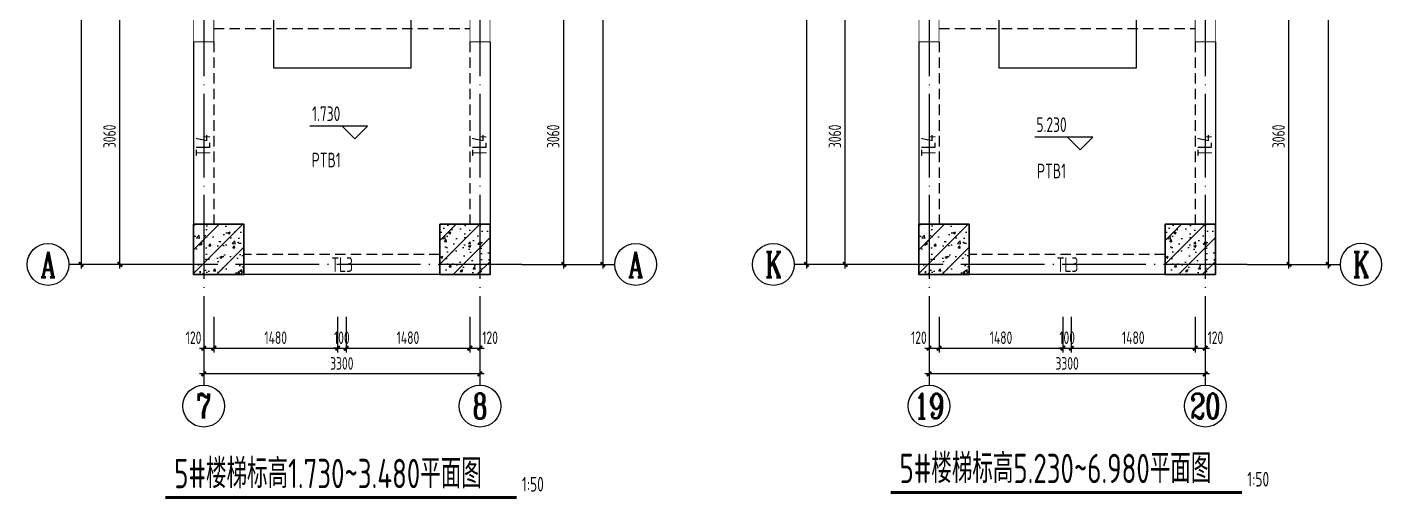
# Model space of a CAD drawing. Extents: x 56246 to 893198, y -950445 to -423535.
# Drawn here: x 442714 to 458898, y -476331 to -470696 of the extents above; entities that cross this region are included whole.
import ezdxf
from ezdxf.enums import TextEntityAlignment as Align

# ---------------------------------------------------------------- set-up
doc = ezdxf.new("R2010")
doc.units = 0
doc.header["$LTSCALE"] = 500
for name, pattern in [('CONTINOUS', [0]), ('DOTE', [2.42, 2, -0.2, 0.02, -0.2]), ('HIDDEN', [0.375, 0.25, -0.125])]:
    doc.linetypes.add(name, pattern=pattern)
for name, color, linetype, lineweight in [('0S-板-上层柱线', 6, 'Continuous', 18), ('0S-柱-线', 50, 'Continuous', 30), ('0S-梁-不可见', 4, 'HIDDEN', 18), ('0S-梁-线', 5, 'Continuous', 18), ('0S-楼梯-文字', 4, 'Continuous', 20), ('0S-轴线', 1, 'DOTE', 13), ('0S-轴线尺寸', 6, 'CONTINOUS', 18), ('0S-轴线编号', 6, 'CONTINOUS', 18), ('上层柱线', 6, 'Continuous', 18)]:
    doc.layers.add(name, color=color, linetype=linetype, lineweight=lineweight)
doc.layers.add('PUB_DIM', color=3, linetype='Continuous')
doc.styles.add('TSSD_Axis', font='complex.shx', dxfattribs={"width": 0.7, "bigfont": 'hztxt.shx'})
doc.styles.add('TSSD_DIMENSION', font='tssdeng.shx', dxfattribs={"width": 0.7, "bigfont": 'Hztxt.shx'})
doc.styles.add('TSSD_Rein', font='Tssdeng.shx', dxfattribs={"width": 0.7, "bigfont": 'hztxt.shx'})
doc.dimstyles.new('TSSD_50_50', dxfattribs={"dimtxt": 150, "dimasz": 50, "dimexe": 50, "dimexo": 125, "dimgap": 50, "dimtad": 1, "dimdec": 0, "dimzin": 0, "dimdsep": 46, "dimtxsty": 'TSSD_DIMENSION', "dimblk": 'ARCHTICK', "dimblk1": 'ARCHTICK', "dimblk2": 'ARCHTICK', "dimcen": 0, "dimdle": 50, "dimclrt": 7, "dimadec": 0, "dimazin": 0, "dimtfac": 1, "dimtdec": 0, "dimtix": 1, "dimtmove": 2, "dimatfit": 3, "dimfxl": 1, "dimtolj": 1, "dimtzin": 0, "dimarcsym": 0})
pattern_1 = [(45, (-4716.75, -22206.57), (-141.421356, 141.421356), []), (50, (-4716.75, -22206.57), (286.90407, -25.10085), [30, -330]), (355, (-4716.75, -22206.57), (-55.50053, 300.87685), [24, -264]), (100.4514, (-4692.84, -22208.66), (231.40375, 275.77582), [25.49608, -280.45684]), (46.1842, (-4716.75, -22126.57), (426.89642, -66.2076), [45, -495]), (96.6356, (-4681.18, -22132.1), (373.86508, 389.64715), [38.24412, -420.6852]), (351.1842, (-4716.75, -22126.57), (373.86478, 389.64744), [36, -396]), (21, (-4676.75, -22146.57), (238.76282, -161.04756), [30, -330]), (326, (-4676.75, -22146.57), (97.32613, 290.06002), [24, -264]), (71.4514, (-4656.86, -22159.99), (336.08905, 129.0122), [25.49608, -280.45684]), (37.5, (-4716.75, -22206.57), (4.863942, 133.157542), [2, -260.8, 2, -268, 2, -265]), (7.5, (-4716.75, -22206.57), (105.227815, 157.764685), [2, -152.8, 2, -254.8, 2, -101]), (327.5, (-4805.95, -22206.57), (213.528974, -9.021949), [2, -100, 2, -312, 2, -414]), (317.5, (-4845.95, -22206.57), (233.27447, 40.041993), [2, -130, 2, -207.2, 2, -294])]
pattern_2 = [(45, (3947.27, -22206.57), (-141.421356, 141.421356), []), (50, (3947.27, -22206.57), (286.90407, -25.10085), [30, -330]), (355, (3947.27, -22206.57), (-55.50053, 300.87685), [24, -264]), (100.4514, (3971.18, -22208.66), (231.40375, 275.77582), [25.49608, -280.45684]), (46.1842, (3947.27, -22126.57), (426.89642, -66.2076), [45, -495]), (96.6356, (3982.84, -22132.1), (373.86508, 389.64715), [38.24412, -420.6852]), (351.1842, (3947.27, -22126.57), (373.86478, 389.64744), [36, -396]), (21, (3987.27, -22146.57), (238.76282, -161.04756), [30, -330]), (326, (3987.27, -22146.57), (97.32613, 290.06002), [24, -264]), (71.4514, (4007.16, -22159.99), (336.08905, 129.0122), [25.49608, -280.45684]), (37.5, (3947.27, -22206.57), (4.863942, 133.157542), [2, -260.8, 2, -268, 2, -265]), (7.5, (3947.27, -22206.57), (105.227815, 157.764685), [2, -152.8, 2, -254.8, 2, -101]), (327.5, (3858.07, -22206.57), (213.528974, -9.021949), [2, -100, 2, -312, 2, -414]), (317.5, (3818.07, -22206.57), (233.27447, 40.041993), [2, -130, 2, -207.2, 2, -294])]

# ---------------------------------------------------------------- blocks, each defined once
blk = doc.blocks.new('_ArchTick')
at = {"color": 0, "linetype": 'ByBlock', "const_width": 0.5}
blk.add_lwpolyline([(-0.53, -0.53), (0.53, 0.53)], dxfattribs=at)
blk = doc.blocks.new('*D720')
at = {"layer": '0S-轴线尺寸', "color": 0, "lineweight": -2, "transparency": 16777216}
for p, q in [((444824, -474156), (444824, -474888)), ((448124, -474156), (448124, -474888)), ((448174, -474838), (444774, -474838))]:
    blk.add_line(p, q, dxfattribs=at)
at = {"layer": 'Defpoints', "color": 0, "transparency": 16777216}
for p in [(444824, -474031), (448124, -474031), (444824, -474838)]:
    blk.add_point(p, dxfattribs=at)
at = {"layer": '0S-轴线尺寸', "color": 0, "lineweight": -2, "transparency": 16777216, "xscale": 50, "yscale": 50, "zscale": 50, "rotation": 180}
blk.add_blockref('_ArchTick', (444824, -474838), dxfattribs=at)
at = {"layer": '0S-轴线尺寸', "color": 0, "lineweight": -2, "transparency": 16777216, "xscale": 50, "yscale": 50, "zscale": 50}
blk.add_blockref('_ArchTick', (448124, -474838), dxfattribs=at)
at = {"layer": '0S-轴线尺寸', "color": 7, "transparency": 16777216, "insert": (446474, -474713), "char_height": 150, "attachment_point": 5, "style": 'TSSD_DIMENSION'}
blk.add_mtext('\\A1;3300', dxfattribs=at)
blk = doc.blocks.new('*D721')
at = {"layer": '0S-轴线尺寸', "color": 0, "lineweight": -2, "transparency": 16777216}
for p, q in [((444199, -464731), (443309, -464731)), ((443359, -464681), (443359, -473581)), ((444199, -473531), (443309, -473531))]:
    blk.add_line(p, q, dxfattribs=at)
at = {"layer": 'Defpoints', "color": 0, "transparency": 16777216}
for p in [(444324, -464731), (443359, -473531), (444324, -473531)]:
    blk.add_point(p, dxfattribs=at)
at = {"layer": '0S-轴线尺寸', "color": 0, "lineweight": -2, "transparency": 16777216, "xscale": 50, "yscale": 50, "zscale": 50}
for p, rotation in [((443359, -464731), 90), ((443359, -473531), 270)]:
    blk.add_blockref('_ArchTick', p, dxfattribs=dict(at, rotation=rotation))
at = {"layer": '0S-轴线尺寸', "color": 7, "transparency": 16777216, "insert": (443234, -469131), "char_height": 150, "attachment_point": 5, "rotation": 90, "style": 'TSSD_DIMENSION'}
blk.add_mtext('\\A1;8800', dxfattribs=at)
blk = doc.blocks.new('*D722')
at = {"layer": '0S-轴线尺寸', "color": 0, "lineweight": -2, "transparency": 16777216}
for p, q in [((446524, -474156), (446524, -474581)), ((448004, -474156), (448004, -474581)), ((446474, -474531), (448054, -474531))]:
    blk.add_line(p, q, dxfattribs=at)
at = {"layer": 'Defpoints', "color": 0, "transparency": 16777216}
for p in [(446524, -474031), (448004, -474031), (448004, -474531)]:
    blk.add_point(p, dxfattribs=at)
at = {"layer": '0S-轴线尺寸', "color": 0, "lineweight": -2, "transparency": 16777216, "xscale": 50, "yscale": 50, "zscale": 50, "rotation": 180}
blk.add_blockref('_ArchTick', (446524, -474531), dxfattribs=at)
at = {"layer": '0S-轴线尺寸', "color": 0, "lineweight": -2, "transparency": 16777216, "xscale": 50, "yscale": 50, "zscale": 50}
blk.add_blockref('_ArchTick', (448004, -474531), dxfattribs=at)
at = {"layer": '0S-轴线尺寸', "color": 7, "transparency": 16777216, "insert": (447264, -474406), "char_height": 150, "attachment_point": 5, "style": 'TSSD_DIMENSION'}
blk.add_mtext('\\A1;1480', dxfattribs=at)
blk = doc.blocks.new('*D723')
at = {"layer": '0S-轴线尺寸', "color": 0, "lineweight": -2, "transparency": 16777216}
for p, q in [((449124, -473581), (449124, -470421)), ((448749, -470471), (449174, -470471)), ((448749, -473531), (449174, -473531))]:
    blk.add_line(p, q, dxfattribs=at)
at = {"layer": 'Defpoints', "color": 0, "transparency": 16777216}
for p in [(448624, -470471), (449124, -470471), (448624, -473531)]:
    blk.add_point(p, dxfattribs=at)
at = {"layer": '0S-轴线尺寸', "color": 0, "lineweight": -2, "transparency": 16777216, "xscale": 50, "yscale": 50, "zscale": 50}
for p, rotation in [((449124, -470471), 90), ((449124, -473531), 270)]:
    blk.add_blockref('_ArchTick', p, dxfattribs=dict(at, rotation=rotation))
at = {"layer": '0S-轴线尺寸', "color": 7, "transparency": 16777216, "insert": (448999, -472001), "char_height": 150, "attachment_point": 5, "rotation": 90, "style": 'TSSD_DIMENSION'}
blk.add_mtext('\\A1;3060', dxfattribs=at)
blk = doc.blocks.new('*D724')
at = {"layer": '0S-轴线尺寸', "color": 0, "lineweight": -2, "transparency": 16777216}
for p, q in [((448004, -474156), (448004, -474581)), ((448124, -474156), (448124, -474581)), ((447954, -474531), (448174, -474531))]:
    blk.add_line(p, q, dxfattribs=at)
at = {"layer": 'Defpoints', "color": 0, "transparency": 16777216}
for p in [(448004, -474031), (448124, -474031), (448124, -474531)]:
    blk.add_point(p, dxfattribs=at)
at = {"layer": '0S-轴线尺寸', "color": 0, "lineweight": -2, "transparency": 16777216, "xscale": 50, "yscale": 50, "zscale": 50, "rotation": 180}
blk.add_blockref('_ArchTick', (448004, -474531), dxfattribs=at)
at = {"layer": '0S-轴线尺寸', "color": 0, "lineweight": -2, "transparency": 16777216, "xscale": 50, "yscale": 50, "zscale": 50}
blk.add_blockref('_ArchTick', (448124, -474531), dxfattribs=at)
at = {"layer": '0S-轴线尺寸', "color": 7, "transparency": 16777216, "insert": (448245, -474406), "char_height": 150, "attachment_point": 5, "style": 'TSSD_DIMENSION'}
blk.add_mtext('\\A1;120', dxfattribs=at)
blk = doc.blocks.new('*D727')
at = {"layer": '0S-轴线尺寸', "color": 0, "lineweight": -2, "transparency": 16777216}
for p, q in [((443824, -473581), (443824, -470421)), ((444199, -470471), (443774, -470471)), ((444199, -473531), (443774, -473531))]:
    blk.add_line(p, q, dxfattribs=at)
at = {"layer": 'Defpoints', "color": 0, "transparency": 16777216}
for p in [(443824, -470471), (444324, -470471), (444324, -473531)]:
    blk.add_point(p, dxfattribs=at)
at = {"layer": '0S-轴线尺寸', "color": 0, "lineweight": -2, "transparency": 16777216, "xscale": 50, "yscale": 50, "zscale": 50}
for p, rotation in [((443824, -470471), 90), ((443824, -473531), 270)]:
    blk.add_blockref('_ArchTick', p, dxfattribs=dict(at, rotation=rotation))
at = {"layer": '0S-轴线尺寸', "color": 7, "transparency": 16777216, "insert": (443699, -472001), "char_height": 150, "attachment_point": 5, "rotation": 90, "style": 'TSSD_DIMENSION'}
blk.add_mtext('\\A1;3060', dxfattribs=at)
blk = doc.blocks.new('*D728')
at = {"layer": '0S-轴线尺寸', "color": 0, "lineweight": -2, "transparency": 16777216}
for p, q in [((446424, -474156), (446424, -474581)), ((446524, -474156), (446524, -474581)), ((446424, -474531), (446374, -474531)), ((446424, -474531), (446524, -474531)), ((446524, -474531), (446574, -474531))]:
    blk.add_line(p, q, dxfattribs=at)
at = {"layer": 'Defpoints', "color": 0, "transparency": 16777216}
for p in [(446424, -474031), (446524, -474031), (446524, -474531)]:
    blk.add_point(p, dxfattribs=at)
at = {"layer": '0S-轴线尺寸', "color": 0, "lineweight": -2, "transparency": 16777216, "xscale": 50, "yscale": 50, "zscale": 50}
blk.add_blockref('_ArchTick', (446424, -474531), dxfattribs=at)
at = {"layer": '0S-轴线尺寸', "color": 0, "lineweight": -2, "transparency": 16777216, "xscale": 50, "yscale": 50, "zscale": 50, "rotation": 180}
blk.add_blockref('_ArchTick', (446524, -474531), dxfattribs=at)
at = {"layer": '0S-轴线尺寸', "color": 7, "transparency": 16777216, "insert": (446474, -474406), "char_height": 150, "attachment_point": 5, "style": 'TSSD_DIMENSION'}
blk.add_mtext('\\A1;100', dxfattribs=at)
blk = doc.blocks.new('*D729')
at = {"layer": '0S-轴线尺寸', "color": 0, "lineweight": -2, "transparency": 16777216}
for p, q in [((444944, -474156), (444944, -474581)), ((446424, -474156), (446424, -474581)), ((444894, -474531), (446474, -474531))]:
    blk.add_line(p, q, dxfattribs=at)
at = {"layer": 'Defpoints', "color": 0, "transparency": 16777216}
for p in [(444944, -474031), (446424, -474031), (446424, -474531)]:
    blk.add_point(p, dxfattribs=at)
at = {"layer": '0S-轴线尺寸', "color": 0, "lineweight": -2, "transparency": 16777216, "xscale": 50, "yscale": 50, "zscale": 50, "rotation": 180}
blk.add_blockref('_ArchTick', (444944, -474531), dxfattribs=at)
at = {"layer": '0S-轴线尺寸', "color": 0, "lineweight": -2, "transparency": 16777216, "xscale": 50, "yscale": 50, "zscale": 50}
blk.add_blockref('_ArchTick', (446424, -474531), dxfattribs=at)
at = {"layer": '0S-轴线尺寸', "color": 7, "transparency": 16777216, "insert": (445684, -474406), "char_height": 150, "attachment_point": 5, "style": 'TSSD_DIMENSION'}
blk.add_mtext('\\A1;1480', dxfattribs=at)
blk = doc.blocks.new('*D730')
at = {"layer": '0S-轴线尺寸', "color": 0, "lineweight": -2, "transparency": 16777216}
for p, q in [((444824, -474156), (444824, -474581)), ((444944, -474156), (444944, -474581)), ((444774, -474531), (444994, -474531))]:
    blk.add_line(p, q, dxfattribs=at)
at = {"layer": 'Defpoints', "color": 0, "transparency": 16777216}
for p in [(444824, -474031), (444944, -474031), (444944, -474531)]:
    blk.add_point(p, dxfattribs=at)
at = {"layer": '0S-轴线尺寸', "color": 0, "lineweight": -2, "transparency": 16777216, "xscale": 50, "yscale": 50, "zscale": 50, "rotation": 180}
blk.add_blockref('_ArchTick', (444824, -474531), dxfattribs=at)
at = {"layer": '0S-轴线尺寸', "color": 0, "lineweight": -2, "transparency": 16777216, "xscale": 50, "yscale": 50, "zscale": 50}
blk.add_blockref('_ArchTick', (444944, -474531), dxfattribs=at)
at = {"layer": '0S-轴线尺寸', "color": 7, "transparency": 16777216, "insert": (444703, -474406), "char_height": 150, "attachment_point": 5, "style": 'TSSD_DIMENSION'}
blk.add_mtext('\\A1;120', dxfattribs=at)
blk = doc.blocks.new('*D701')
at = {"layer": '0S-轴线尺寸', "color": 0, "lineweight": -2, "transparency": 16777216}
for p, q in [((448749, -464731), (449640, -464731)), ((449590, -464681), (449590, -473581)), ((448749, -473531), (449640, -473531))]:
    blk.add_line(p, q, dxfattribs=at)
at = {"layer": 'Defpoints', "color": 0, "transparency": 16777216}
for p in [(448624, -464731), (448624, -473531), (449590, -473531)]:
    blk.add_point(p, dxfattribs=at)
at = {"layer": '0S-轴线尺寸', "color": 0, "lineweight": -2, "transparency": 16777216, "xscale": 50, "yscale": 50, "zscale": 50}
for p, rotation in [((449590, -464731), 90), ((449590, -473531), 270)]:
    blk.add_blockref('_ArchTick', p, dxfattribs=dict(at, rotation=rotation))
at = {"layer": '0S-轴线尺寸', "color": 7, "transparency": 16777216, "insert": (449465, -469131), "char_height": 150, "attachment_point": 5, "rotation": 90, "style": 'TSSD_DIMENSION'}
blk.add_mtext('\\A1;8800', dxfattribs=at)
blk = doc.blocks.new('*D702')
at = {"layer": '0S-轴线尺寸', "color": 0, "lineweight": -2, "transparency": 16777216}
for p, q in [((453488, -474156), (453488, -474888)), ((456788, -474156), (456788, -474888)), ((456838, -474838), (453438, -474838))]:
    blk.add_line(p, q, dxfattribs=at)
at = {"layer": 'Defpoints', "color": 0, "transparency": 16777216}
for p in [(453488, -474031), (456788, -474031), (453488, -474838)]:
    blk.add_point(p, dxfattribs=at)
at = {"layer": '0S-轴线尺寸', "color": 0, "lineweight": -2, "transparency": 16777216, "xscale": 50, "yscale": 50, "zscale": 50, "rotation": 180}
blk.add_blockref('_ArchTick', (453488, -474838), dxfattribs=at)
at = {"layer": '0S-轴线尺寸', "color": 0, "lineweight": -2, "transparency": 16777216, "xscale": 50, "yscale": 50, "zscale": 50}
blk.add_blockref('_ArchTick', (456788, -474838), dxfattribs=at)
at = {"layer": '0S-轴线尺寸', "color": 7, "transparency": 16777216, "insert": (455138, -474713), "char_height": 150, "attachment_point": 5, "style": 'TSSD_DIMENSION'}
blk.add_mtext('\\A1;3300', dxfattribs=at)
blk = doc.blocks.new('*D703')
at = {"layer": '0S-轴线尺寸', "color": 0, "lineweight": -2, "transparency": 16777216}
for p, q in [((455188, -474156), (455188, -474581)), ((456668, -474156), (456668, -474581)), ((455138, -474531), (456718, -474531))]:
    blk.add_line(p, q, dxfattribs=at)
at = {"layer": 'Defpoints', "color": 0, "transparency": 16777216}
for p in [(455188, -474031), (456668, -474031), (456668, -474531)]:
    blk.add_point(p, dxfattribs=at)
at = {"layer": '0S-轴线尺寸', "color": 0, "lineweight": -2, "transparency": 16777216, "xscale": 50, "yscale": 50, "zscale": 50, "rotation": 180}
blk.add_blockref('_ArchTick', (455188, -474531), dxfattribs=at)
at = {"layer": '0S-轴线尺寸', "color": 0, "lineweight": -2, "transparency": 16777216, "xscale": 50, "yscale": 50, "zscale": 50}
blk.add_blockref('_ArchTick', (456668, -474531), dxfattribs=at)
at = {"layer": '0S-轴线尺寸', "color": 7, "transparency": 16777216, "insert": (455928, -474406), "char_height": 150, "attachment_point": 5, "style": 'TSSD_DIMENSION'}
blk.add_mtext('\\A1;1480', dxfattribs=at)
blk = doc.blocks.new('*D704')
at = {"layer": '0S-轴线尺寸', "color": 0, "lineweight": -2, "transparency": 16777216}
for p, q in [((457788, -473581), (457788, -470421)), ((457413, -470471), (457838, -470471)), ((457413, -473531), (457838, -473531))]:
    blk.add_line(p, q, dxfattribs=at)
at = {"layer": 'Defpoints', "color": 0, "transparency": 16777216}
for p in [(457288, -470471), (457788, -470471), (457288, -473531)]:
    blk.add_point(p, dxfattribs=at)
at = {"layer": '0S-轴线尺寸', "color": 0, "lineweight": -2, "transparency": 16777216, "xscale": 50, "yscale": 50, "zscale": 50}
for p, rotation in [((457788, -470471), 90), ((457788, -473531), 270)]:
    blk.add_blockref('_ArchTick', p, dxfattribs=dict(at, rotation=rotation))
at = {"layer": '0S-轴线尺寸', "color": 7, "transparency": 16777216, "insert": (457663, -472001), "char_height": 150, "attachment_point": 5, "rotation": 90, "style": 'TSSD_DIMENSION'}
blk.add_mtext('\\A1;3060', dxfattribs=at)
blk = doc.blocks.new('*D705')
at = {"layer": '0S-轴线尺寸', "color": 0, "lineweight": -2, "transparency": 16777216}
for p, q in [((456668, -474156), (456668, -474581)), ((456788, -474156), (456788, -474581)), ((456618, -474531), (456838, -474531))]:
    blk.add_line(p, q, dxfattribs=at)
at = {"layer": 'Defpoints', "color": 0, "transparency": 16777216}
for p in [(456668, -474031), (456788, -474031), (456788, -474531)]:
    blk.add_point(p, dxfattribs=at)
at = {"layer": '0S-轴线尺寸', "color": 0, "lineweight": -2, "transparency": 16777216, "xscale": 50, "yscale": 50, "zscale": 50, "rotation": 180}
blk.add_blockref('_ArchTick', (456668, -474531), dxfattribs=at)
at = {"layer": '0S-轴线尺寸', "color": 0, "lineweight": -2, "transparency": 16777216, "xscale": 50, "yscale": 50, "zscale": 50}
blk.add_blockref('_ArchTick', (456788, -474531), dxfattribs=at)
at = {"layer": '0S-轴线尺寸', "color": 7, "transparency": 16777216, "insert": (456909, -474406), "char_height": 150, "attachment_point": 5, "style": 'TSSD_DIMENSION'}
blk.add_mtext('\\A1;120', dxfattribs=at)
blk = doc.blocks.new('*D707')
at = {"layer": '0S-轴线尺寸', "color": 0, "lineweight": -2, "transparency": 16777216}
for p, q in [((455088, -474156), (455088, -474581)), ((455188, -474156), (455188, -474581)), ((455088, -474531), (455038, -474531)), ((455088, -474531), (455188, -474531)), ((455188, -474531), (455238, -474531))]:
    blk.add_line(p, q, dxfattribs=at)
at = {"layer": 'Defpoints', "color": 0, "transparency": 16777216}
for p in [(455088, -474031), (455188, -474031), (455188, -474531)]:
    blk.add_point(p, dxfattribs=at)
at = {"layer": '0S-轴线尺寸', "color": 0, "lineweight": -2, "transparency": 16777216, "xscale": 50, "yscale": 50, "zscale": 50}
blk.add_blockref('_ArchTick', (455088, -474531), dxfattribs=at)
at = {"layer": '0S-轴线尺寸', "color": 0, "lineweight": -2, "transparency": 16777216, "xscale": 50, "yscale": 50, "zscale": 50, "rotation": 180}
blk.add_blockref('_ArchTick', (455188, -474531), dxfattribs=at)
at = {"layer": '0S-轴线尺寸', "color": 7, "transparency": 16777216, "insert": (455138, -474406), "char_height": 150, "attachment_point": 5, "style": 'TSSD_DIMENSION'}
blk.add_mtext('\\A1;100', dxfattribs=at)
blk = doc.blocks.new('*D708')
at = {"layer": '0S-轴线尺寸', "color": 0, "lineweight": -2, "transparency": 16777216}
for p, q in [((453608, -474156), (453608, -474581)), ((455088, -474156), (455088, -474581)), ((453558, -474531), (455138, -474531))]:
    blk.add_line(p, q, dxfattribs=at)
at = {"layer": 'Defpoints', "color": 0, "transparency": 16777216}
for p in [(453608, -474031), (455088, -474031), (455088, -474531)]:
    blk.add_point(p, dxfattribs=at)
at = {"layer": '0S-轴线尺寸', "color": 0, "lineweight": -2, "transparency": 16777216, "xscale": 50, "yscale": 50, "zscale": 50, "rotation": 180}
blk.add_blockref('_ArchTick', (453608, -474531), dxfattribs=at)
at = {"layer": '0S-轴线尺寸', "color": 0, "lineweight": -2, "transparency": 16777216, "xscale": 50, "yscale": 50, "zscale": 50}
blk.add_blockref('_ArchTick', (455088, -474531), dxfattribs=at)
at = {"layer": '0S-轴线尺寸', "color": 7, "transparency": 16777216, "insert": (454348, -474406), "char_height": 150, "attachment_point": 5, "style": 'TSSD_DIMENSION'}
blk.add_mtext('\\A1;1480', dxfattribs=at)
blk = doc.blocks.new('*D709')
at = {"layer": '0S-轴线尺寸', "color": 0, "lineweight": -2, "transparency": 16777216}
for p, q in [((453488, -474156), (453488, -474581)), ((453608, -474156), (453608, -474581)), ((453438, -474531), (453658, -474531))]:
    blk.add_line(p, q, dxfattribs=at)
at = {"layer": 'Defpoints', "color": 0, "transparency": 16777216}
for p in [(453488, -474031), (453608, -474031), (453608, -474531)]:
    blk.add_point(p, dxfattribs=at)
at = {"layer": '0S-轴线尺寸', "color": 0, "lineweight": -2, "transparency": 16777216, "xscale": 50, "yscale": 50, "zscale": 50, "rotation": 180}
blk.add_blockref('_ArchTick', (453488, -474531), dxfattribs=at)
at = {"layer": '0S-轴线尺寸', "color": 0, "lineweight": -2, "transparency": 16777216, "xscale": 50, "yscale": 50, "zscale": 50}
blk.add_blockref('_ArchTick', (453608, -474531), dxfattribs=at)
at = {"layer": '0S-轴线尺寸', "color": 7, "transparency": 16777216, "insert": (453367, -474406), "char_height": 150, "attachment_point": 5, "style": 'TSSD_DIMENSION'}
blk.add_mtext('\\A1;120', dxfattribs=at)
blk = doc.blocks.new('*D748')
at = {"layer": '0S-轴线尺寸', "color": 0, "lineweight": -2, "transparency": 16777216}
for p, q in [((457413, -464731), (458304, -464731)), ((458254, -464681), (458254, -473581)), ((457413, -473531), (458304, -473531))]:
    blk.add_line(p, q, dxfattribs=at)
at = {"layer": 'Defpoints', "color": 0, "transparency": 16777216}
for p in [(457288, -464731), (457288, -473531), (458254, -473531)]:
    blk.add_point(p, dxfattribs=at)
at = {"layer": '0S-轴线尺寸', "color": 0, "lineweight": -2, "transparency": 16777216, "xscale": 50, "yscale": 50, "zscale": 50}
for p, rotation in [((458254, -464731), 90), ((458254, -473531), 270)]:
    blk.add_blockref('_ArchTick', p, dxfattribs=dict(at, rotation=rotation))
at = {"layer": '0S-轴线尺寸', "color": 7, "transparency": 16777216, "insert": (458129, -469131), "char_height": 150, "attachment_point": 5, "rotation": 90, "style": 'TSSD_DIMENSION'}
blk.add_mtext('\\A1;8800', dxfattribs=at)
blk = doc.blocks.new('ts_axno')
at = {"color": 0, "linetype": 'ByBlock', "lineweight": -2}
blk.add_circle((0, 0), 0.5, dxfattribs=at)
at = {"color": 0, "linetype": 'ByBlock', "lineweight": -2, "style": 'TSSD_Axis', "width": 0.7}
blk.add_attdef('A', text='', height=0.6, dxfattribs=at).set_placement((0, 0), align=Align.MIDDLE_CENTER)
blk = doc.blocks.new('*D779')
at = {"layer": '0S-轴线尺寸', "color": 0, "lineweight": -2, "transparency": 16777216}
for p, q in [((452488, -473581), (452488, -470421)), ((452863, -470471), (452438, -470471)), ((452863, -473531), (452438, -473531))]:
    blk.add_line(p, q, dxfattribs=at)
at = {"layer": 'Defpoints', "color": 0, "transparency": 16777216}
for p in [(452488, -470471), (452988, -470471), (452988, -473531)]:
    blk.add_point(p, dxfattribs=at)
at = {"layer": '0S-轴线尺寸', "color": 0, "lineweight": -2, "transparency": 16777216, "xscale": 50, "yscale": 50, "zscale": 50}
for p, rotation in [((452488, -470471), 90), ((452488, -473531), 270)]:
    blk.add_blockref('_ArchTick', p, dxfattribs=dict(at, rotation=rotation))
at = {"layer": '0S-轴线尺寸', "color": 7, "transparency": 16777216, "insert": (452363, -472001), "char_height": 150, "attachment_point": 5, "rotation": 90, "style": 'TSSD_DIMENSION'}
blk.add_mtext('\\A1;3060', dxfattribs=at)
blk = doc.blocks.new('*D781')
at = {"layer": '0S-轴线尺寸', "color": 0, "lineweight": -2, "transparency": 16777216}
for p, q in [((452863, -464731), (451973, -464731)), ((452023, -464681), (452023, -473581)), ((452863, -473531), (451973, -473531))]:
    blk.add_line(p, q, dxfattribs=at)
at = {"layer": 'Defpoints', "color": 0, "transparency": 16777216}
for p in [(452988, -464731), (452023, -473531), (452988, -473531)]:
    blk.add_point(p, dxfattribs=at)
at = {"layer": '0S-轴线尺寸', "color": 0, "lineweight": -2, "transparency": 16777216, "xscale": 50, "yscale": 50, "zscale": 50}
for p, rotation in [((452023, -464731), 90), ((452023, -473531), 270)]:
    blk.add_blockref('_ArchTick', p, dxfattribs=dict(at, rotation=rotation))
at = {"layer": '0S-轴线尺寸', "color": 7, "transparency": 16777216, "insert": (451898, -469131), "char_height": 150, "attachment_point": 5, "rotation": 90, "style": 'TSSD_DIMENSION'}
blk.add_mtext('\\A1;8800', dxfattribs=at)

msp = doc.modelspace()

# ---------------------------------------------------------------- hatches: boundary and pattern name
at = {"layer": '上层柱线'}
h = msp.add_hatch(dxfattribs=at)
h.set_pattern_fill('钢筋混凝土', color=256, scale=40, pattern_type=2)
h.set_pattern_definition(pattern_1)
h.paths.add_polyline_path([(444704.1518, -473051.0176), (444704.1518, -473651.0176), (445304.1518, -473651.0176), (445304.1518, -473051.0176)])
h = msp.add_hatch(dxfattribs=at)
h.set_pattern_fill('钢筋混凝土', color=256, scale=40, pattern_type=2)
h.set_pattern_definition(pattern_1)
h.paths.add_polyline_path([(447644.1518, -473051.0176), (447644.1518, -473651.0176), (448244.1518, -473651.0176), (448244.1518, -473051.0176)])
h = msp.add_hatch(dxfattribs=at)
h.set_pattern_fill('钢筋混凝土', color=256, scale=40, pattern_type=2)
h.set_pattern_definition(pattern_2)
h.paths.add_polyline_path([(453368.1722, -473051.0176), (453368.1722, -473651.0176), (453968.1722, -473651.0176), (453968.1722, -473051.0176)])
h = msp.add_hatch(dxfattribs=at)
h.set_pattern_fill('钢筋混凝土', color=256, scale=40, pattern_type=2)
h.set_pattern_definition(pattern_2)
h.paths.add_polyline_path([(456308.1722, -473051.0176), (456308.1722, -473651.0176), (456908.1722, -473651.0176), (456908.1722, -473051.0176)])

# ---------------------------------------------------------------- linework, layer by layer
at = {"layer": '0S-板-上层柱线', "const_width": 10}
for points in [[(444704.1518, -470471.0176), (444944.1518, -470471.0176), (444944.1518, -470871.0176), (444704.1518, -470871.0176)], [(448004.1518, -470471.0176), (448244.1518, -470471.0176), (448244.1518, -470871.0176), (448004.1518, -470871.0176)], [(453368.1722, -470471.0176), (453608.1722, -470471.0176), (453608.1722, -470871.0176), (453368.1722, -470871.0176)], [(456668.1722, -470471.0176), (456908.1722, -470471.0176), (456908.1722, -470871.0176), (456668.1722, -470871.0176)]]:
    msp.add_lwpolyline(points, close=True, dxfattribs=at)
at = {"layer": '0S-柱-线'}
for points in [[(444704.1518, -473051.0176), (444704.1518, -473651.0176), (445304.1518, -473651.0176), (445304.1518, -473051.0176)], [(447644.1518, -473051.0176), (447644.1518, -473651.0176), (448244.1518, -473651.0176), (448244.1518, -473051.0176)], [(453368.1722, -473051.0176), (453368.1722, -473651.0176), (453968.1722, -473651.0176), (453968.1722, -473051.0176)], [(456308.1722, -473051.0176), (456308.1722, -473651.0176), (456908.1722, -473651.0176), (456908.1722, -473051.0176)]]:
    msp.add_lwpolyline(points, close=True, dxfattribs=at)
at = {"layer": '0S-梁-不可见'}
for p, q in [((444944.1518, -470711.0176), (448004.1518, -470711.0176)), ((453608.1722, -470711.0176), (456668.1722, -470711.0176)), ((444944.1518, -470871.0176), (444944.1518, -473051.0176)), ((448004.1518, -470871.0176), (448004.1518, -473051.0176)), ((453608.1722, -470871.0176), (453608.1722, -473051.0176)), ((456668.1722, -470871.0176), (456668.1722, -473051.0176)), ((447644.1518, -473411.0176), (445304.1518, -473411.0176)), ((456308.1722, -473411.0176), (453968.1722, -473411.0176))]:
    msp.add_line(p, q, dxfattribs=at)
at = {"layer": '0S-梁-线'}
for p, q in [((444704.1518, -470871.0176), (444704.1518, -473051.0176)), ((448244.1518, -470871.0176), (448244.1518, -473051.0176)), ((453368.1722, -470871.0176), (453368.1722, -473051.0176)), ((456908.1722, -470871.0176), (456908.1722, -473051.0176)), ((447644.1518, -473651.0176), (445304.1518, -473651.0176)), ((456308.1722, -473651.0176), (453968.1722, -473651.0176))]:
    msp.add_line(p, q, dxfattribs=at)
at = {"layer": '0S-楼梯-文字'}
for p, q in [((446629.9173, -471880.2854), (446089.9173, -471880.2854)), ((446479.9173, -471880.2854), (446629.9173, -472030.2854)), ((446779.9173, -471880.2854), (446479.9173, -471880.2854)), ((446629.9173, -472030.2854), (446779.9173, -471880.2854)), ((455293.9376, -472011.3649), (454753.9376, -472011.3649)), ((455143.9376, -472011.3649), (455293.9376, -472161.3649)), ((455443.9376, -472011.3649), (455143.9376, -472011.3649)), ((455293.9376, -472161.3649), (455443.9376, -472011.3649))]:
    msp.add_line(p, q, dxfattribs=at)
at = {"layer": '0S-楼梯-文字', "const_width": 35}
for points in [[(453031.1261, -476253.4195), (457227.7585, -476253.4195)], [(444367.1058, -476313.919), (448563.7381, -476313.919)]]:
    msp.add_lwpolyline(points, dxfattribs=at)
at = {"layer": '0S-轴线'}
for p, q in [((444824.1518, -464231.0176), (444824.1518, -474031.0176)), ((448124.1518, -464231.0176), (448124.1518, -474031.0176)), ((453488.1722, -464231.0176), (453488.1722, -474031.0176)), ((456788.1722, -464231.0176), (456788.1722, -474031.0176)), ((448624.1518, -473531.0176), (444324.1518, -473531.0176)), ((457288.1722, -473531.0176), (452988.1722, -473531.0176))]:
    msp.add_line(p, q, dxfattribs=at)
at = {"layer": '0S-轴线尺寸'}
for p, q in [((444824.1518, -474031.0176), (444824.1518, -474972.6017)), ((448124.1518, -474031.0176), (448124.1518, -474972.6017)), ((453488.1722, -474031.0176), (453488.1722, -474972.6017)), ((456788.1722, -474031.0176), (456788.1722, -474972.6017))]:
    msp.add_line(p, q, dxfattribs=at)
at = {"layer": '0S-轴线编号'}
for p, q in [((444324.1518, -473531.0176), (443214.4859, -473531.0176)), ((448624.1518, -473531.0176), (449733.8177, -473531.0176)), ((452988.1722, -473531.0176), (451878.5063, -473531.0176)), ((457288.1722, -473531.0176), (458397.8381, -473531.0176))]:
    msp.add_line(p, q, dxfattribs=at)
at = {"layer": 'PUB_DIM'}
for points in [[(454323.1722, -469535.6358), (454323.1722, -471182.8573), (455967.7162, -471182.8573), (455967.7162, -467336.3644)], [(445659.1518, -469535.6358), (445659.1518, -471182.8573), (447303.6959, -471182.8573), (447303.6959, -467512.7006)]]:
    msp.add_lwpolyline(points, dxfattribs=at)
at = {"layer": '上层柱线'}
for points in [[(444704.1518, -473051.0176), (444704.1518, -473651.0176), (445304.1518, -473651.0176), (445304.1518, -473051.0176)], [(447644.1518, -473051.0176), (447644.1518, -473651.0176), (448244.1518, -473651.0176), (448244.1518, -473051.0176)], [(453368.1722, -473051.0176), (453368.1722, -473651.0176), (453968.1722, -473651.0176), (453968.1722, -473051.0176)], [(456308.1722, -473051.0176), (456308.1722, -473651.0176), (456908.1722, -473651.0176), (456908.1722, -473051.0176)]]:
    msp.add_lwpolyline(points, close=True, dxfattribs=at)

# ---------------------------------------------------------------- block references
at = {"layer": '0S-轴线编号'}
ref = msp.add_blockref('ts_axno', (442964.4859, -473531.0176), dxfattribs=dict(at, xscale=500, yscale=500, zscale=500))
ref.add_attrib('18', 'A', dxfattribs={"height": 300, "style": 'TSSD_Axis', "width": 0.7}).set_placement((442964.4859, -473531.0176), align=Align.MIDDLE_CENTER)
ref = msp.add_blockref('ts_axno', (449983.8177, -473531.0176), dxfattribs=dict(at, xscale=500, yscale=500, zscale=500))
ref.add_attrib('18', 'A', dxfattribs={"height": 300, "style": 'TSSD_Axis', "width": 0.7}).set_placement((449983.8177, -473531.0176), align=Align.MIDDLE_CENTER)
ref = msp.add_blockref('ts_axno', (451628.5063, -473531.0176), dxfattribs=dict(at, xscale=500, yscale=500, zscale=500))
ref.add_attrib('18', 'K', dxfattribs={"height": 300, "style": 'TSSD_Axis', "width": 0.7}).set_placement((451628.5063, -473531.0176), align=Align.MIDDLE_CENTER)
ref = msp.add_blockref('ts_axno', (458647.8381, -473531.0176), dxfattribs=dict(at, xscale=-500, yscale=500, zscale=500))
ref.add_attrib('18', 'K', dxfattribs={"height": 300, "style": 'TSSD_Axis', "width": 0.7}).set_placement((458647.8381, -473531.0176), align=Align.MIDDLE_CENTER)
ref = msp.add_blockref('ts_axno', (444824.1518, -475222.6017), dxfattribs=dict(at, xscale=500, yscale=500, zscale=500))
ref.add_attrib('17', '7', dxfattribs={"height": 300, "style": 'TSSD_Axis', "width": 0.7}).set_placement((444824.1518, -475222.6017), align=Align.MIDDLE_CENTER)
ref = msp.add_blockref('ts_axno', (448124.1518, -475222.6017), dxfattribs=dict(at, xscale=500, yscale=500, zscale=500))
ref.add_attrib('18', '8', dxfattribs={"height": 300, "style": 'TSSD_Axis', "width": 0.7}).set_placement((448124.1518, -475222.6017), align=Align.MIDDLE_CENTER)
ref = msp.add_blockref('ts_axno', (453488.1722, -475222.6017), dxfattribs=dict(at, xscale=500, yscale=500, zscale=500))
ref.add_attrib('17', '19', dxfattribs={"height": 300, "style": 'TSSD_Axis', "width": 0.7}).set_placement((453488.1722, -475222.6017), align=Align.MIDDLE_CENTER)
ref = msp.add_blockref('ts_axno', (456788.1722, -475222.6017), dxfattribs=dict(at, xscale=500, yscale=500, zscale=500))
ref.add_attrib('18', '20', dxfattribs={"height": 300, "style": 'TSSD_Axis', "width": 0.7}).set_placement((456788.1722, -475222.6017), align=Align.MIDDLE_CENTER)

# ---------------------------------------------------------------- texts
at = {"layer": '0S-楼梯-文字', "style": 'TSSD_Rein', "width": 0.7}
for s, p in [('1.730', (446287.4968, -471730.2854)), ('5.230', (454951.5172, -471861.3649)), ('PTB1', (446287.4968, -472283.6032)), ('PTB1', (454951.5172, -472414.6827))]:
    msp.add_text(s, height=175, dxfattribs=at).set_placement(p, align=Align.MIDDLE)
for p in [(444904.1236, -472242.6359), (448204.1236, -472242.6359), (453568.144, -472242.6359), (456868.144, -472242.6359)]:
    msp.add_text('TL4', height=175, rotation=90, dxfattribs=at).set_placement(p)
at = {"layer": '0S-楼梯-文字', "width": 0.7}
for s, height, style, p in [('TL3', 175, 'TSSD_Rein', (446348.9733, -473620.673)), ('TL3', 175, 'TSSD_Rein', (455012.9936, -473620.673)), ('5#楼梯标高5.230~6.980平面图', 350, 'TSSD_DIMENSION', (453135.6091, -476142.6911)), ('5#楼梯标高1.730~3.480平面图', 350, 'TSSD_DIMENSION', (444471.5888, -476203.1907)), ('1:50', 175, 'TSSD_Rein', (448625.3913, -476243.919)), ('1:50', 175, 'TSSD_Rein', (457289.4117, -476183.4195))]:
    msp.add_text(s, height=height, dxfattribs=dict(at, style=style)).set_placement(p)

# ---------------------------------------------------------------- dimensions: what is measured, and where the dimension line sits
at = {"layer": '0S-轴线尺寸'}
for base, p1, p2, angle, picture, middle in [((443358.6704, -473531.0176), (444324.1518, -464731.0176), (444324.1518, -473531.0176), 270, '*D721', (443233.6704, -469131.0176)), ((449589.6332, -473531.0176), (448624.1518, -464731.0176), (448624.1518, -473531.0176), 270, '*D701', (449464.6332, -469131.0176)), ((452022.6908, -473531.0176), (452988.1722, -464731.0176), (452988.1722, -473531.0176), 270, '*D781', (451897.6908, -469131.0176)), ((458253.6536, -473531.0176), (457288.1722, -464731.0176), (457288.1722, -473531.0176), 270, '*D748', (458128.6536, -469131.0176)), ((444824.1518, -474838.3873), (448124.1518, -474031.0176), (444824.1518, -474031.0176), 0, '*D720', (446474.1518, -474713.3873))]:
    dim = msp.add_linear_dim(base=base, p1=p1, p2=p2, angle=angle, dimstyle='TSSD_50_50', dxfattribs=at)
    dim.commit()
    dim.dimension.update_dxf_attribs({"geometry": picture, "text_midpoint": middle})
for p1, p2, distance, picture, middle in [((444324.1518, -473531.0176), (444324.1518, -470471.0176), 500, '*D727', (443699.1518, -472001.0176)), ((448624.1518, -473531.0176), (448624.1518, -470471.0176), -500, '*D723', (448999.1518, -472001.0176)), ((452988.1722, -473531.0176), (452988.1722, -470471.0176), 500, '*D779', (452363.1722, -472001.0176)), ((457288.1722, -473531.0176), (457288.1722, -470471.0176), -500, '*D704', (457663.1722, -472001.0176)), ((444944.1518, -474031.0176), (446424.1518, -474031.0176), -500, '*D729', (445684.1518, -474406.0176)), ((446424.1518, -474031.0176), (446524.1518, -474031.0176), -500, '*D728', (446474.1518, -474406.0176)), ((446524.1518, -474031.0176), (448004.1518, -474031.0176), -500, '*D722', (447264.1518, -474406.0176)), ((453608.1722, -474031.0176), (455088.1722, -474031.0176), -500, '*D708', (454348.1722, -474406.0176)), ((455088.1722, -474031.0176), (455188.1722, -474031.0176), -500, '*D707', (455138.1722, -474406.0176)), ((455188.1722, -474031.0176), (456668.1722, -474031.0176), -500, '*D703', (455928.1722, -474406.0176))]:
    dim = msp.add_aligned_dim(p1=p1, p2=p2, distance=distance, dimstyle='TSSD_50_50', dxfattribs=at)
    dim.commit()
    dim.dimension.update_dxf_attribs({"geometry": picture, "text_midpoint": middle})
for base, p1, p2, picture, middle in [((444944.1518, -474531.0176), (444824.1518, -474031.0176), (444944.1518, -474031.0176), '*D730', (444703.1903, -474406.0176)), ((448124.1518, -474531.0176), (448004.1518, -474031.0176), (448124.1518, -474031.0176), '*D724', (448245.1134, -474406.0176)), ((453608.1722, -474531.0176), (453488.1722, -474031.0176), (453608.1722, -474031.0176), '*D709', (453367.2106, -474406.0176)), ((456788.1722, -474531.0176), (456668.1722, -474031.0176), (456788.1722, -474031.0176), '*D705', (456909.1337, -474406.0176))]:
    dim = msp.add_linear_dim(base=base, p1=p1, p2=p2, angle=0, dimstyle='TSSD_50_50', dxfattribs=at)
    dim.commit()
    dim.dimension.update_dxf_attribs({"geometry": picture, "text_midpoint": middle, "dimtype": 161})
dim = msp.add_linear_dim(base=(453488.1722, -474838.3873), p1=(456788.1722, -474031.0176), p2=(453488.1722, -474031.0176), dimstyle='TSSD_50_50', dxfattribs=at)
dim.commit()
dim.dimension.update_dxf_attribs({"geometry": '*D702', "text_midpoint": (455138.1722, -474713.3873)})

doc.saveas('drawing.dxf')
